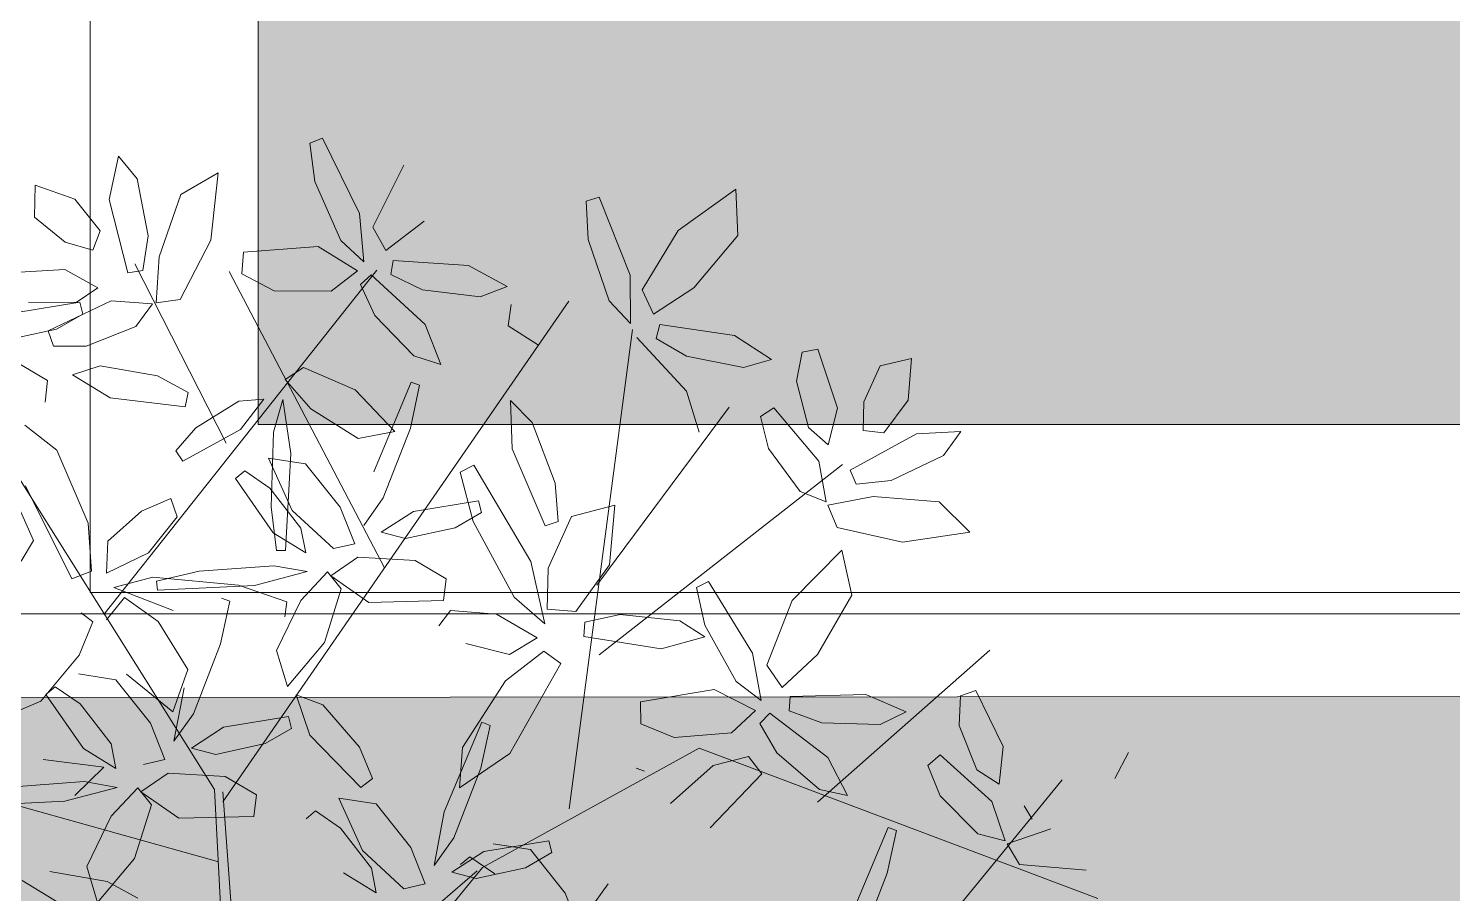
# Model space of a CAD drawing. Header units: metres. Extents: x 349703 to 349913, y 9282546 to 9282694.
# Drawn here: x 349798.981 to 349800.676, y 9282626.484 to 9282627.514 of the extents above; entities that cross this region are included whole.
import ezdxf

# ---------------------------------------------------------------- set-up
doc = ezdxf.new("R2010")
doc.units = ezdxf.units.M
doc.header["$LTSCALE"] = 0.25
doc.layers.add('AREA-VERDE', color=3, linetype='CONTINUOUS', lineweight=9)
doc.layers.add('ARQ-FONDO', color=253, linetype='CONTINUOUS', lineweight=9)

# ---------------------------------------------------------------- blocks, each defined once
blk = doc.blocks.new('ARR2')
at = {"layer": 'ARQ-FONDO', "lineweight": 5}
for p, q in [((2741.0943, 1215.9907), (2741.0724, 1215.982)), ((2741.0724, 1215.982), (2741.0812, 1215.9163)), ((2741.158, 1215.861), (2741.0943, 1215.9907)), ((2740.7432, 1215.9601), (2740.7275, 1215.8854)), ((2740.7756, 1215.921), (2740.7432, 1215.9601)), ((2740.9148, 1215.9314), (2740.8508, 1215.894)), ((2740.9022, 1215.8152), (2740.9148, 1215.9314)), ((2741.1806, 1215.8379), (2741.2344, 1215.9446)), ((2740.6001, 1215.91), (2740.5986, 1215.8547)), ((2740.6682, 1215.8859), (2740.6001, 1215.91)), ((2740.7946, 1215.8229), (2740.7756, 1215.921)), ((2741.0812, 1215.9163), (2741.1256, 1215.8145)), ((2741.706, 1215.8322), (2741.805, 1215.9032)), ((2741.805, 1215.9032), (2741.8089, 1215.8235)), ((2740.7117, 1215.8316), (2740.6682, 1215.8859)), ((2740.7275, 1215.8854), (2740.7593, 1215.7592)), ((2740.8508, 1215.894), (2740.8132, 1215.7865)), ((2741.5701, 1215.8892), (2741.5475, 1215.8824)), ((2741.5475, 1215.8824), (2741.5511, 1215.8162)), ((2741.6232, 1215.7549), (2741.5701, 1215.8892)), ((2740.5986, 1215.8547), (2740.6513, 1215.8117)), ((2741.1652, 1215.7782), (2741.158, 1215.861)), ((2740.6992, 1215.7981), (2740.7117, 1215.8316)), ((2741.2032, 1215.7974), (2741.1806, 1215.8379)), ((2741.269, 1215.8479), (2741.2032, 1215.7974)), ((2741.644, 1215.7301), (2741.706, 1215.8322)), ((2740.6513, 1215.8117), (2740.6992, 1215.7981)), ((2740.7854, 1215.7631), (2740.7946, 1215.8229)), ((2740.8494, 1215.713), (2740.9022, 1215.8152)), ((2741.0867, 1215.8046), (2740.9583, 1215.7949)), ((2741.1544, 1215.7623), (2741.0867, 1215.8046)), ((2741.1256, 1215.8145), (2741.1652, 1215.7782)), ((2741.5511, 1215.8162), (2741.5873, 1215.7111)), ((2741.8089, 1215.8235), (2741.7329, 1215.7331)), ((2740.8132, 1215.7865), (2740.8081, 1215.7072)), ((2740.9583, 1215.7949), (2740.9557, 1215.7574)), ((2741.2157, 1215.7806), (2741.2116, 1215.756)), ((2741.3455, 1215.7719), (2741.2157, 1215.7806)), ((2740.651, 1215.7651), (2740.5439, 1215.7583)), ((2740.7079, 1215.7335), (2740.651, 1215.7651)), ((2740.7181, 1215.1712), (2741.1878, 1215.7637)), ((2740.7593, 1215.7592), (2740.7854, 1215.7631)), ((2740.9283, 1215.4661), (2740.7715, 1215.7746)), ((2741.2009, 1215.2512), (2740.9339, 1215.7613)), ((2740.9557, 1215.7574), (2741.0108, 1215.7283)), ((2741.1092, 1215.7278), (2741.1544, 1215.7623)), ((2741.1782, 1215.7554), (2741.1595, 1215.7388)), ((2741.2706, 1215.6699), (2741.1782, 1215.7554)), ((2741.2116, 1215.756), (2741.266, 1215.73)), ((2741.4121, 1215.7357), (2741.3455, 1215.7719)), ((2741.6239, 1215.6718), (2741.6232, 1215.7549)), ((2740.6705, 1215.7081), (2740.7079, 1215.7335)), ((2741.1595, 1215.7388), (2741.1841, 1215.6858)), ((2741.3652, 1215.718), (2741.4121, 1215.7357)), ((2741.7329, 1215.7331), (2741.6633, 1215.6879)), ((2740.5649, 1215.69), (2740.6768, 1215.7084)), ((2740.5883, 1215.7088), (2740.6705, 1215.7081)), ((2740.7306, 1215.7109), (2740.6224, 1215.6593)), ((2740.6768, 1215.7084), (2740.682, 1215.6882)), ((2740.8019, 1215.7058), (2740.7306, 1215.7109)), ((2740.7731, 1215.6667), (2740.8019, 1215.7058)), ((2740.8081, 1215.7072), (2740.8494, 1215.713)), ((2740.9225, 1214.8488), (2741.5179, 1215.7101)), ((2741.0108, 1215.7283), (2741.1092, 1215.7278)), ((2741.266, 1215.73), (2741.3652, 1215.718)), ((2741.5873, 1215.7111), (2741.6239, 1215.6718)), ((2741.6633, 1215.6879), (2741.644, 1215.7301)), ((2740.9083, 1214.8699), (2740.3874, 1215.6998)), ((2740.682, 1215.6882), (2740.6367, 1215.6619)), ((2741.1841, 1215.6858), (2741.2513, 1215.6163)), ((2741.419, 1215.7048), (2741.4134, 1215.6677)), ((2740.6367, 1215.6619), (2740.5516, 1215.6435)), ((2740.6224, 1215.6593), (2740.6314, 1215.633)), ((2740.6878, 1215.6326), (2740.7731, 1215.6667)), ((2741.2979, 1215.6015), (2741.2706, 1215.6699)), ((2741.4134, 1215.6677), (2741.466, 1215.6343)), ((2741.5187, 1214.8365), (2741.6275, 1215.6613)), ((2741.6744, 1215.6702), (2741.6684, 1215.6459)), ((2741.8031, 1215.6512), (2741.6744, 1215.6702)), ((2740.6314, 1215.633), (2740.6878, 1215.6326)), ((2741.7204, 1215.5555), (2741.635, 1215.648)), ((2741.6684, 1215.6459), (2741.7206, 1215.6158)), ((2741.8666, 1215.6098), (2741.8031, 1215.6512)), ((2741.2513, 1215.6163), (2741.2979, 1215.6015)), ((2741.7206, 1215.6158), (2741.8185, 1215.596)), ((2741.8185, 1215.596), (2741.8666, 1215.6098)), ((2741.9192, 1215.6226), (2741.9098, 1215.5724)), ((2741.9465, 1215.6279), (2741.9192, 1215.6226)), ((2741.9801, 1215.5259), (2741.9465, 1215.6279)), ((2742.1076, 1215.6116), (2742.0536, 1215.5992)), ((2742.1014, 1215.5397), (2742.1076, 1215.6116)), ((2740.6214, 1215.5737), (2740.5679, 1215.6056)), ((2740.7118, 1215.5988), (2740.6641, 1215.5836)), ((2740.6641, 1215.5836), (2740.7288, 1215.5439)), ((2740.8103, 1215.5817), (2740.7118, 1215.5988)), ((2741.0299, 1215.5757), (2741.0615, 1215.5959)), ((2741.0615, 1215.5959), (2741.1505, 1215.5575)), ((2742.0536, 1215.5992), (2742.0253, 1215.5373)), ((2740.6169, 1215.5365), (2740.6214, 1215.5737)), ((2740.8633, 1215.553), (2740.8103, 1215.5817)), ((2741.074, 1215.5249), (2741.0299, 1215.5757)), ((2741.1825, 1215.4165), (2741.247, 1215.5708)), ((2741.2613, 1215.5656), (2741.2453, 1215.4919)), ((2741.247, 1215.5708), (2741.2613, 1215.5656)), ((2741.9098, 1215.5724), (2741.9299, 1215.4927)), ((2740.7288, 1215.5439), (2740.858, 1215.5286)), ((2740.858, 1215.5286), (2740.8633, 1215.553)), ((2740.8761, 1215.4923), (2740.9502, 1215.538)), ((2740.9502, 1215.538), (2740.9932, 1215.5419)), ((2740.9932, 1215.5419), (2740.9531, 1215.4897)), ((2741.0098, 1215.485), (2741.0257, 1215.5408)), ((2741.0257, 1215.5408), (2741.0399, 1215.4482)), ((2741.1505, 1215.5575), (2741.2188, 1215.4861)), ((2741.4174, 1215.5395), (2741.4204, 1215.4564)), ((2741.4551, 1215.5012), (2741.4174, 1215.5395)), ((2741.7421, 1215.4851), (2741.7204, 1215.5555)), ((2742.0253, 1215.5373), (2742.0242, 1215.4876)), ((2742.0597, 1215.4839), (2742.1014, 1215.5397)), ((2741.1553, 1215.4741), (2741.074, 1215.5249)), ((2741.5662, 1215.2212), (2741.7939, 1215.5281)), ((2741.8706, 1215.5269), (2741.8474, 1215.5116)), ((2741.8474, 1215.5116), (2741.8611, 1215.4569)), ((2741.9477, 1215.4352), (2741.8706, 1215.5269)), ((2741.9639, 1215.4629), (2741.9801, 1215.5259)), ((2740.637, 1215.4539), (2740.5822, 1215.4968)), ((2740.8421, 1215.4525), (2740.8761, 1215.4923)), ((2740.9531, 1215.4897), (2740.8537, 1215.4352)), ((2741.2188, 1215.4861), (2741.1553, 1215.4741)), ((2741.2453, 1215.4919), (2741.1987, 1215.3718)), ((2741.4942, 1215.3972), (2741.4551, 1215.5012)), ((2741.9299, 1215.4927), (2741.9639, 1215.4629)), ((2742.0242, 1215.4876), (2742.0597, 1215.4839)), ((2742.1921, 1215.4858), (2742.1159, 1215.4822)), ((2742.1624, 1215.4446), (2742.1921, 1215.4858)), ((2741.0058, 1215.3562), (2741.0098, 1215.485)), ((2742.1159, 1215.4822), (2742.0017, 1215.4196)), ((2740.6912, 1215.3281), (2740.637, 1215.4539)), ((2740.8537, 1215.4352), (2740.8421, 1215.4525)), ((2741.0012, 1215.4403), (2741.0651, 1215.4305)), ((2741.0418, 1215.3502), (2741.0012, 1215.4403)), ((2741.0399, 1215.4482), (2741.0305, 1215.2812)), ((2741.4204, 1215.4564), (2741.4773, 1215.3236)), ((2741.8611, 1215.4569), (2741.9156, 1215.3829)), ((2742.0722, 1215.4015), (2742.1624, 1215.4446)), ((2740.9447, 1215.4048), (2740.9607, 1215.4183)), ((2740.9607, 1215.4183), (2741.0038, 1215.3887)), ((2741.0651, 1215.4305), (2741.1248, 1215.3555)), ((2741.3544, 1215.4279), (2741.3308, 1215.416)), ((2741.3308, 1215.416), (2741.3536, 1215.3313)), ((2741.4524, 1215.262), (2741.3544, 1215.4279)), ((2741.5703, 1215.1013), (2741.9884, 1215.4291)), ((2741.9608, 1215.3649), (2741.9477, 1215.4352)), ((2742.0017, 1215.4196), (2742.012, 1215.3953)), ((2740.5972, 1215.2983), (2740.5509, 1215.4036)), ((2740.5832, 1215.3922), (2740.6628, 1215.2325)), ((2741.0094, 1215.3118), (2740.9447, 1215.4048)), ((2741.0038, 1215.3887), (2741.0571, 1215.3198)), ((2741.4996, 1215.3311), (2741.4942, 1215.3972)), ((2742.012, 1215.3953), (2742.0722, 1215.4015)), ((2740.7827, 1215.3491), (2740.8336, 1215.3707)), ((2740.8336, 1215.3707), (2740.8442, 1215.3391)), ((2741.1987, 1215.3718), (2741.1651, 1215.3244)), ((2741.2505, 1215.3485), (2741.3624, 1215.3668)), ((2741.3624, 1215.3668), (2741.3676, 1215.3466)), ((2741.9156, 1215.3829), (2741.9608, 1215.3649)), ((2742.0417, 1215.3743), (2741.9636, 1215.3592)), ((2742.1552, 1215.365), (2742.0417, 1215.3743)), ((2742.2075, 1215.3125), (2742.1552, 1215.365)), ((2740.7247, 1215.2973), (2740.7827, 1215.3491)), ((2740.8442, 1215.3391), (2740.795, 1215.2774)), ((2741.0152, 1215.2814), (2741.0058, 1215.3562)), ((2741.113, 1215.2844), (2741.0418, 1215.3502)), ((2741.1248, 1215.3555), (2741.1496, 1215.2929)), ((2741.1954, 1215.3126), (2741.2505, 1215.3485)), ((2741.3676, 1215.3466), (2741.3223, 1215.3204)), ((2741.5223, 1215.3397), (2741.4825, 1215.251)), ((2741.5973, 1215.3589), (2741.5223, 1215.3397)), ((2741.5881, 1215.2565), (2741.5973, 1215.3589)), ((2741.9636, 1215.3592), (2741.9797, 1215.3208)), ((2740.6966, 1215.2453), (2740.6912, 1215.3281)), ((2741.0571, 1215.3198), (2741.0655, 1215.2774)), ((2741.3223, 1215.3204), (2741.2372, 1215.3019)), ((2741.3536, 1215.3313), (2741.424, 1215.2008)), ((2741.4773, 1215.3236), (2741.4996, 1215.3311)), ((2741.9797, 1215.3208), (2742.0919, 1215.2954)), ((2740.5759, 1215.2626), (2740.5972, 1215.2983)), ((2740.7224, 1215.242), (2740.7247, 1215.2973)), ((2741.0655, 1215.2774), (2741.0094, 1215.3118)), ((2741.1496, 1215.2929), (2741.113, 1215.2844)), ((2741.2372, 1215.3019), (2741.1954, 1215.3126)), ((2742.0919, 1215.2954), (2742.2075, 1215.3125)), ((2740.795, 1215.2774), (2740.7224, 1215.242)), ((2741.0305, 1215.2812), (2741.0152, 1215.2814)), ((2741.1552, 1215.2696), (2741.1083, 1215.2375)), ((2741.2535, 1215.2641), (2741.1552, 1215.2696)), ((2741.902, 1215.195), (2741.9874, 1215.2819)), ((2741.9874, 1215.2819), (2742.0049, 1215.204)), ((2740.6628, 1215.2325), (2740.6966, 1215.2453)), ((2740.8087, 1215.2281), (2740.8821, 1215.2453)), ((2740.8821, 1215.2453), (2741.0106, 1215.2549)), ((2741.0678, 1215.245), (2740.9772, 1215.2211)), ((2741.0106, 1215.2549), (2741.0678, 1215.245)), ((2741.0571, 1215.1952), (2741.103, 1215.2445)), ((2741.103, 1215.2445), (2741.1263, 1215.2152)), ((2741.307, 1215.2322), (2741.2535, 1215.2641)), ((2741.4765, 1215.1551), (2741.4524, 1215.262)), ((2741.4825, 1215.251), (2741.4805, 1215.1803)), ((2741.5298, 1215.1761), (2741.5881, 1215.2565)), ((2740.8023, 1215.2355), (2740.735, 1215.2174)), ((2740.735, 1215.2174), (2740.8372, 1215.1779)), ((2740.9499, 1215.2212), (2740.8023, 1215.2355)), ((2740.8102, 1215.2129), (2740.8087, 1215.2281)), ((2740.9772, 1215.2211), (2740.8102, 1215.2129)), ((2741.0329, 1215.1928), (2740.9499, 1215.2212)), ((2741.1083, 1215.2375), (2741.1738, 1215.1918)), ((2741.3025, 1215.1949), (2741.307, 1215.2322)), ((2741.7583, 1215.2279), (2741.7373, 1215.2173)), ((2741.7373, 1215.2173), (2741.7521, 1215.1527)), ((2741.8337, 1215.1046), (2741.7583, 1215.2279)), ((2740.7537, 1215.2001), (2740.7228, 1215.1616)), ((2740.8113, 1215.159), (2740.7537, 1215.2001)), ((2740.9348, 1215.194), (2740.9188, 1215.1203)), ((2740.9205, 1215.1992), (2740.9348, 1215.194)), ((2741.0151, 1215.1091), (2741.0571, 1215.1952)), ((2741.0296, 1215.1667), (2741.0329, 1215.1928)), ((2741.1263, 1215.2152), (2741.0976, 1215.1226)), ((2741.1738, 1215.1918), (2741.3025, 1215.1949)), ((2741.424, 1215.2008), (2741.4765, 1215.1551)), ((2741.8584, 1215.0838), (2741.902, 1215.195)), ((2742.0049, 1215.204), (2741.9455, 1215.1019)), ((2740.6791, 1215.1737), (2740.6989, 1215.1584)), ((2741.2944, 1215.1514), (2741.3146, 1215.1778)), ((2741.3146, 1215.1778), (2741.3933, 1215.1714)), ((2741.3933, 1215.1714), (2741.4632, 1215.1309)), ((2741.4805, 1215.1803), (2741.5298, 1215.1761)), ((2741.5456, 1215.158), (2741.6063, 1215.1709)), ((2741.6063, 1215.1709), (2741.7088, 1215.1601)), ((2740.6989, 1215.1584), (2740.6758, 1215.1009)), ((2740.8627, 1215.0765), (2740.8113, 1215.159)), ((2741.544, 1215.1331), (2741.5456, 1215.158)), ((2741.7088, 1215.1601), (2741.7519, 1215.1323)), ((2741.7521, 1215.1527), (2741.8057, 1215.0554)), ((2740.9188, 1215.1203), (2740.8722, 1215.0002)), ((2741.0976, 1215.1226), (2741.0338, 1215.0471)), ((2741.416, 1215.102), (2741.3407, 1215.1213)), ((2741.4632, 1215.1309), (2741.416, 1215.102)), ((2741.6766, 1215.1121), (2741.544, 1215.1331)), ((2741.7519, 1215.1323), (2741.6766, 1215.1121)), ((2740.6758, 1215.1009), (2740.6097, 1215.0218)), ((2741.0338, 1215.0471), (2741.0151, 1215.1091)), ((2741.4748, 1215.1076), (2741.4091, 1215.057)), ((2741.5043, 1215.0867), (2741.4748, 1215.1076)), ((2741.8486, 1215.0229), (2741.8337, 1215.1046)), ((2741.9455, 1215.1019), (2741.8846, 1215.0455)), ((2741.9454, 1214.8481), (2742.2422, 1215.1094)), ((2740.9134, 1214.7457), (2739.7186, 1215.0803)), ((2740.8369, 1215.0035), (2740.8627, 1215.0765)), ((2741.4162, 1214.9316), (2741.5043, 1215.0867)), ((2741.8846, 1215.0455), (2741.8584, 1215.0838)), ((2740.6182, 1215.0332), (2740.6342, 1215.0466)), ((2740.6342, 1215.0466), (2740.6773, 1215.017)), ((2740.6747, 1215.0687), (2740.7386, 1215.0588)), ((2740.7386, 1215.0588), (2740.7983, 1214.9839)), ((2740.757, 1215.0683), (2740.8369, 1215.0035)), ((2740.8386, 1214.9528), (2740.856, 1215.0449)), ((2741.4091, 1215.057), (2741.3349, 1214.9418)), ((2741.8057, 1215.0554), (2741.8486, 1215.0229)), ((2740.6097, 1215.0218), (2740.5625, 1215.0016)), ((2740.6829, 1214.9401), (2740.6182, 1215.0332)), ((2741.0488, 1215.0328), (2741.0725, 1214.9631)), ((2741.0945, 1215.0156), (2741.0488, 1215.0328)), ((2741.768, 1215.0419), (2741.641, 1215.0204)), ((2741.641, 1215.0204), (2741.6419, 1214.9829)), ((2741.8393, 1215.006), (2741.768, 1215.0419)), ((2741.8986, 1215.03), (2741.8968, 1215.005)), ((2742.0286, 1215.0333), (2741.8986, 1215.03)), ((2742.0983, 1215.0034), (2742.0286, 1215.0333)), ((2742.1915, 1215.0311), (2742.1891, 1214.98)), ((2742.2178, 1215.04), (2742.1915, 1215.0311)), ((2742.2652, 1214.9437), (2742.2178, 1215.04)), ((2740.6773, 1215.017), (2740.7306, 1214.9481)), ((2740.8722, 1215.0002), (2740.8386, 1214.9528)), ((2741.1581, 1214.9428), (2741.0945, 1215.0156)), ((2741.7975, 1214.9675), (2741.8393, 1215.006)), ((2741.8636, 1215.0014), (2741.8465, 1214.9832)), ((2741.9635, 1214.9248), (2741.8636, 1215.0014)), ((2741.8968, 1215.005), (2741.9534, 1214.9843)), ((2742.0533, 1214.9815), (2742.0983, 1215.0034)), ((2740.7983, 1214.9839), (2740.8231, 1214.9213)), ((2740.8689, 1214.941), (2740.9241, 1214.9768)), ((2740.9241, 1214.9768), (2741.0359, 1214.9952)), ((2741.0411, 1214.975), (2740.9958, 1214.9488)), ((2741.0359, 1214.9952), (2741.0411, 1214.975)), ((2741.3037, 1214.8311), (2741.3682, 1214.9854)), ((2741.3825, 1214.9802), (2741.3665, 1214.9065)), ((2741.3682, 1214.9854), (2741.3825, 1214.9802)), ((2741.6419, 1214.9829), (2741.6994, 1214.959)), ((2741.8465, 1214.9832), (2741.8759, 1214.9326)), ((2741.9534, 1214.9843), (2742.0533, 1214.9815)), ((2742.1891, 1214.98), (2742.22, 1214.9038)), ((2740.7306, 1214.9481), (2740.739, 1214.9057)), ((2740.9958, 1214.9488), (2740.9107, 1214.9303)), ((2741.0725, 1214.9631), (2741.1604, 1214.873)), ((2741.6994, 1214.959), (2741.7975, 1214.9675)), ((2740.739, 1214.9057), (2740.6829, 1214.9401)), ((2740.9107, 1214.9303), (2740.8689, 1214.941)), ((2741.18, 1214.8886), (2741.1581, 1214.9428)), ((2741.3349, 1214.9418), (2741.3299, 1214.8724)), ((2741.3299, 1214.8724), (2741.4162, 1214.9316)), ((2741.3693, 1214.7358), (2741.7422, 1214.9411)), ((2741.7422, 1214.9411), (2742.4277, 1214.6823)), ((2741.8267, 1214.9266), (2741.7663, 1214.9113)), ((2741.8498, 1214.897), (2741.8267, 1214.9266)), ((2741.8759, 1214.9326), (2741.9493, 1214.8697)), ((2741.997, 1214.8592), (2741.9635, 1214.9248)), ((2742.1566, 1214.9296), (2742.1357, 1214.9112)), ((2742.2457, 1214.8494), (2742.1566, 1214.9296)), ((2742.2579, 1214.879), (2742.2652, 1214.9437)), ((2742.457, 1214.8885), (2742.4807, 1214.9334)), ((2740.7178, 1214.9084), (2740.6139, 1214.9213)), ((2740.668, 1214.8597), (2740.7178, 1214.9084)), ((2740.8288, 1214.898), (2740.7818, 1214.8659)), ((2740.8231, 1214.9213), (2740.7866, 1214.9128)), ((2740.927, 1214.8924), (2740.8288, 1214.898)), ((2741.3665, 1214.9065), (2741.3199, 1214.7864)), ((2741.6338, 1214.9067), (2741.6481, 1214.9014)), ((2741.7663, 1214.9113), (2741.6928, 1214.8459)), ((2742.1357, 1214.9112), (2742.1569, 1214.8589)), ((2742.22, 1214.9038), (2742.2579, 1214.879)), ((2740.5556, 1214.8737), (2740.6841, 1214.8833)), ((2740.7413, 1214.8734), (2740.6508, 1214.8495)), ((2740.6841, 1214.8833), (2740.7413, 1214.8734)), ((2740.9805, 1214.8605), (2740.927, 1214.8924)), ((2741.1604, 1214.873), (2741.18, 1214.8886)), ((2741.7609, 1214.8039), (2741.8498, 1214.897)), ((2742.0863, 1214.5442), (2742.3668, 1214.8866)), ((2740.6508, 1214.8495), (2740.4837, 1214.8412)), ((2740.7306, 1214.8236), (2740.7765, 1214.8729)), ((2740.7765, 1214.8729), (2740.7999, 1214.8436)), ((2740.7818, 1214.8659), (2740.8473, 1214.8202)), ((2740.9352, 1214.3642), (2740.9083, 1214.8699)), ((2740.9588, 1214.3743), (2740.9225, 1214.8658)), ((2740.976, 1214.8233), (2740.9805, 1214.8605)), ((2741.1224, 1214.8549), (2741.1863, 1214.8451)), ((2741.1631, 1214.7648), (2741.1224, 1214.8549)), ((2741.9493, 1214.8697), (2741.997, 1214.8592)), ((2742.1569, 1214.8589), (2742.2212, 1214.7932)), ((2742.2684, 1214.7816), (2742.2457, 1214.8494)), ((2740.7999, 1214.8436), (2740.7711, 1214.751)), ((2741.0659, 1214.8194), (2741.0819, 1214.8328)), ((2741.0819, 1214.8328), (2741.1251, 1214.8032)), ((2741.1863, 1214.8451), (2741.246, 1214.7701)), ((2741.2863, 1214.739), (2741.3037, 1214.8311)), ((2742.3013, 1214.8415), (2742.3149, 1214.8188)), ((2740.6886, 1214.7374), (2740.7306, 1214.8236)), ((2740.8473, 1214.8202), (2740.976, 1214.8233)), ((2741.1251, 1214.8032), (2741.1783, 1214.7343)), ((2742.0026, 1214.6501), (2742.0671, 1214.8044)), ((2742.0671, 1214.8044), (2742.0814, 1214.7992)), ((2742.3472, 1214.8022), (2742.272, 1214.7764)), ((2741.3199, 1214.7864), (2741.2863, 1214.739)), ((2741.3718, 1214.7631), (2741.4836, 1214.7814)), ((2741.388, 1214.7761), (2741.4519, 1214.7663)), ((2741.4836, 1214.7814), (2741.4889, 1214.7612)), ((2742.0814, 1214.7992), (2742.0654, 1214.7255)), ((2742.2212, 1214.7932), (2742.2684, 1214.7816)), ((2742.272, 1214.7764), (2742.2932, 1214.7405)), ((2740.7711, 1214.751), (2740.7073, 1214.6755)), ((2741.2343, 1214.699), (2741.1631, 1214.7648)), ((2741.246, 1214.7701), (2741.2708, 1214.7075)), ((2741.3166, 1214.7272), (2741.3718, 1214.7631)), ((2741.3315, 1214.7407), (2741.3475, 1214.7541)), ((2741.3475, 1214.7541), (2741.3907, 1214.7245)), ((2741.4889, 1214.7612), (2741.4436, 1214.735)), ((2741.4519, 1214.7663), (2741.5116, 1214.6913)), ((2740.7238, 1214.7113), (2740.6253, 1214.7284)), ((2740.7073, 1214.6755), (2740.6886, 1214.7374)), ((2740.9352, 1214.3642), (2741.3605, 1214.7299)), ((2741.0145, 1214.2999), (2741.3693, 1214.7358)), ((2741.1867, 1214.692), (2741.1306, 1214.7263)), ((2741.1783, 1214.7343), (2741.1867, 1214.692)), ((2741.3584, 1214.7165), (2741.3166, 1214.7272)), ((2741.4436, 1214.735), (2741.3584, 1214.7165)), ((2742.2932, 1214.7405), (2742.4079, 1214.731)), ((2740.5776, 1214.7132), (2740.6423, 1214.6736)), ((2740.7768, 1214.6826), (2740.7238, 1214.7113)), ((2741.2708, 1214.7075), (2741.2343, 1214.699)), ((2741.5855, 1214.7076), (2741.552, 1214.6603)), ((2742.0654, 1214.7255), (2742.0188, 1214.6054)), ((2741.5116, 1214.6913), (2741.5364, 1214.6287))]:
    blk.add_line(p, q, dxfattribs=at)

msp = doc.modelspace()

# ---------------------------------------------------------------- hatches: boundary and pattern name
at = {"layer": 'AREA-VERDE', "lineweight": 0, "true_color": 0xc4e4b2, "transparency": 33554597}
h = msp.add_hatch(color=3, dxfattribs=at)
h.dxf.hatch_style = 1
h.paths.add_polyline_path([(349810.1163, 9282642.4169), (349807.7549, 9282642.4169), (349807.7549, 9282627.0424), (349810.1163, 9282627.0424)])
h.paths.add_polyline_path([(349807.5549, 9282642.4169), (349806.0549, 9282642.4169), (349806.0549, 9282627.0424), (349807.5549, 9282627.0424)])
h.paths.add_polyline_path([(349805.8549, 9282642.4169), (349804.3549, 9282642.4169), (349804.3549, 9282627.0424), (349805.8549, 9282627.0424)])
h.paths.add_polyline_path([(349804.1549, 9282642.4169), (349802.6549, 9282642.4169), (349802.6549, 9282627.0424), (349804.1549, 9282627.0424)])
h.paths.add_polyline_path([(349802.4549, 9282642.4169), (349800.9549, 9282642.4169), (349800.9549, 9282627.0424), (349802.4549, 9282627.0424)])
h.paths.add_polyline_path([(349800.7549, 9282642.4169), (349799.2549, 9282642.4169), (349799.2549, 9282627.0424), (349800.7549, 9282627.0424)])
at = {"layer": 'AREA-VERDE', "lineweight": 0, "true_color": 0xc4e4b2, "transparency": 33554687}
h = msp.add_hatch(color=3, dxfattribs=at)
h.dxf.hatch_style = 1
h.paths.add_polyline_path([(349810.3413, 9282626.7246), (349798.276, 9282626.717), (349798.276, 9282620.7718), (349810.3413, 9282620.7795)])
h.paths.add_polyline_path([(349799.276, 9282625.717), (349809.6931, 9282625.717), (349809.6931, 9282621.7718), (349799.276, 9282621.7718)], flags=16)

# ---------------------------------------------------------------- linework, layer by layer
at = {"layer": 'ARQ-FONDO'}
for points in [[(349799.0549, 9282642.6169), (349810.3163, 9282642.6169), (349810.3163, 9282626.8424), (349799.0549, 9282626.8424)], [(349799.2549, 9282642.4169), (349810.1163, 9282642.4169), (349810.1163, 9282627.0424), (349799.2549, 9282627.0424)], [(349798.176, 9282626.817), (349810.3413, 9282626.817), (349810.3413, 9282620.6718), (349798.176, 9282620.6718)], [(349798.276, 9282626.717), (349810.3413, 9282626.7246), (349810.3413, 9282620.7795), (349798.276, 9282620.7718)]]:
    msp.add_lwpolyline(points, close=True, dxfattribs=at)

# ---------------------------------------------------------------- block references
at = {"layer": 'ARQ-FONDO', "xscale": 0.6917913537138002, "yscale": 0.6917913537138002, "zscale": 0.6917913537138002}
msp.add_blockref('ARR2', (347903.066, 9281786.1713), dxfattribs=at)

doc.saveas('drawing.dxf')
